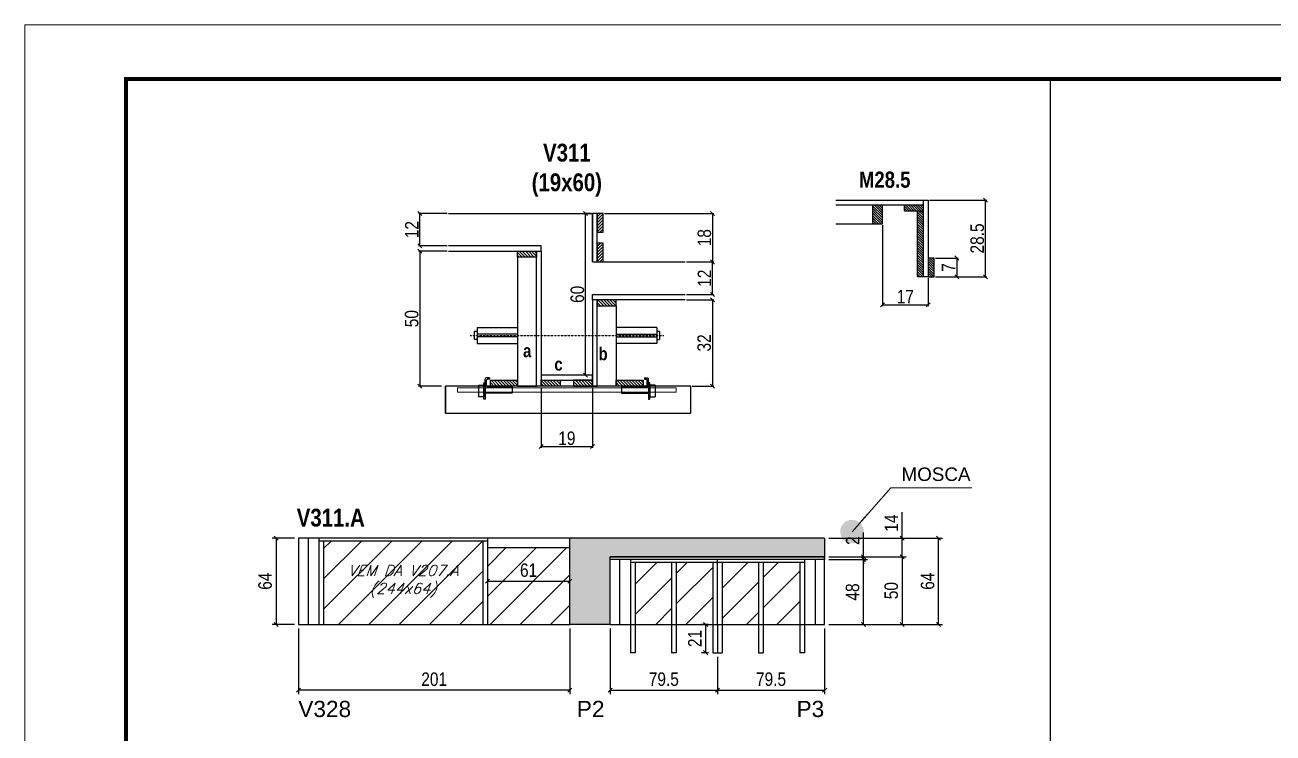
# Model space of a CAD drawing. Extents: x 13154 to 22413, y 1253 to 30260.
# Drawn here: x 14753 to 15678, y 28196 to 28721 of the extents above; entities that cross this region are included whole.
import ezdxf

# ---------------------------------------------------------------- set-up
doc = ezdxf.new("R2010")
doc.units = 0
doc.linetypes.add('DASHED', pattern=[0.75, 0.5, -0.25])
doc.linetypes.add('HIDDEN', pattern=[0.375, 0.25, -0.125])
for name, color, linetype in [('5', 5, 'Continuous'), ('barrote', 251, 'Continuous'), ('COTA', 241, 'Continuous'), ('detalhes', 4, 'Continuous'), ('NOMENCLATURA', 7, 'Continuous'), ('Painéis', 200, 'Continuous'), ('presilha', 1, 'Continuous'), ('SARR_2.2x10', 60, 'Continuous'), ('SARR_2.2x7', 40, 'Continuous'), ('SARR_3.5x7', 81, 'Continuous'), ('TENSOR', 3, 'Continuous'), ('texto', 7, 'Continuous')]:
    doc.layers.add(name, color=color, linetype=linetype)
for name, color, linetype, lineweight in [('CARIMBO', 255, 'Continuous', 9), ('CONCRETO', 251, 'Continuous', 25), ('Folhas', 255, 'Continuous', 9), ('Hachura', 251, 'Continuous', 9), ('SARRAFO DE PRESSAO', 251, 'DASHED', 9), ('SCO-___-LAJ', 2, 'Continuous', 0)]:
    doc.layers.add(name, color=color, linetype=linetype, lineweight=lineweight)
doc.styles.add('ARIAL', font='arial.ttf')
doc.styles.add('COTA TECNICA', font='techl___.ttf', dxfattribs={"height": 10})
doc.styles.add('COTA TECNICA 2X', font='techl___.ttf', dxfattribs={"height": 10})
doc.styles.add('Romans', font='romans.shx')
doc.styles.get("Standard").update_dxf_attribs({"font": 'arial.ttf'})
doc.styles.add('TECNICA', font='techb___.ttf', dxfattribs={"height": 10})
doc.dimstyles.new('3x', dxfattribs={"dimtxt": 10, "dimasz": 5, "dimexe": 7, "dimexo": 5, "dimgap": 4, "dimtad": 1, "dimdec": 4, "dimlfac": 0.333333, "dimdsep": 46, "dimtxsty": 'Standard', "dimblk": 'DOT', "dimcen": 0.09, "dimclrd": 1, "dimclre": 1, "dimclrt": 2, "dimadec": 0, "dimazin": 2, "dimtfac": 1, "dimtdec": 4, "dimtmove": 0, "dimatfit": 3, "dimldrblk": 'DOT', "dimfxl": 1, "dimtolj": 1, "dimtzin": 0, "dimlwd": 9, "dimlwe": 9, "dimarcsym": 0})
doc.dimstyles.new('PAINEL', dxfattribs={"dimtxt": 10, "dimasz": 3, "dimexe": 3, "dimexo": 3, "dimgap": 3, "dimtad": 1, "dimdec": 1, "dimzin": 12, "dimdsep": 46, "dimtxsty": 'COTA TECNICA', "dimblk1": 'OBLIQUE', "dimblk2": 'OBLIQUE', "dimsah": 1, "dimcen": 0.9, "dimclrd": 4, "dimclre": 4, "dimclrt": 240, "dimadec": 1, "dimazin": 3, "dimtfac": 1, "dimtdec": 1, "dimtmove": 0, "dimatfit": 3, "dimfxl": 1, "dimtolj": 1, "dimtzin": 12, "dimarcsym": 0})
doc.dimstyles.new('SECAO', dxfattribs={"dimscale": 0.333333, "dimtxt": 5, "dimasz": 9, "dimexe": 3, "dimexo": 3, "dimgap": 3, "dimtad": 1, "dimdec": 1, "dimlfac": 0.5, "dimzin": 12, "dimdsep": 46, "dimtxsty": 'COTA TECNICA 2X', "dimblk1": 'OBLIQUE', "dimblk2": 'OBLIQUE', "dimsah": 1, "dimcen": 0.9, "dimclrd": 4, "dimclre": 4, "dimclrt": 240, "dimadec": 1, "dimazin": 3, "dimtfac": 1, "dimtdec": 1, "dimtmove": 0, "dimatfit": 3, "dimfxl": 1, "dimtolj": 1, "dimtzin": 12, "dimarcsym": 0})

# ---------------------------------------------------------------- blocks, each defined once
blk = doc.blocks.new('9999999999')
at = {"layer": 'Folhas'}
blk.add_lwpolyline([(98138.98, 34190.21), (99623.98, 34190.21), (99623.98, 35240.21), (98138.98, 35240.21)], close=True, dxfattribs=at)
at = {"layer": 'Folhas', "color": 30, "const_width": 3}
blk.add_lwpolyline([(98213.98, 34230.21), (99583.98, 34230.21), (99583.98, 35200.21), (98213.98, 35200.21)], close=True, dxfattribs=at)
blk = doc.blocks.new('PRESILHA METÁLICA 1')
at = {"layer": 'presilha'}
for p, q in [((6, 15.5), (7.5, 15.5)), ((6, -2.5), (6, 15.5)), ((7.5, 10.6), (7.5, 19.9)), ((7.5, 15.5), (7.5, -2.5)), ((12, 21), (8.6, 21)), ((9, 11.6), (9, 18.9)), ((12, 19.5), (9.6, 19.5)), ((12, 21), (12, 19.5)), ((0, 13), (6, 13)), ((0, 13), (0, 0)), ((6, 0), (0, 0)), ((6, 13), (6, 0)), ((37.5, 4.1), (7.5, 4.1)), ((37.5, 11), (9.6, 11)), ((37.5, 11), (37.5, 4.1)), ((7.5, -2.5), (6, -2.5))]:
    blk.add_line(p, q, dxfattribs=at)
for centre, radius, start, end in [((8.6, 19.9), 1.14, 90, 180), ((9.6, 18.9), 0.57, 90, 180), ((9.6, 11.6), 0.57, 180, 270)]:
    blk.add_arc(centre, radius, start, end, dxfattribs=at)
blk = doc.blocks.new('_Oblique')
at = {"color": 0, "linetype": 'ByBlock', "lineweight": -2}
blk.add_line((-0.5, -0.5), (0.5, 0.5), dxfattribs=at)
blk = doc.blocks.new('*D276')
at = {"layer": 'COTA', "color": 4, "lineweight": -2, "transparency": 16777216}
for p, q in [((15243.32, 28516.85), (15263.67, 28516.85)), ((15262.67, 28516.85), (15262.67, 28452.85)), ((15247.44, 28452.85), (15263.67, 28452.85))]:
    blk.add_line(p, q, dxfattribs=at)
at = {"layer": 'Defpoints', "color": 0, "transparency": 16777216}
for p in [(15242.32, 28516.85), (15246.44, 28452.85), (15262.67, 28452.85)]:
    blk.add_point(p, dxfattribs=at)
at = {"layer": 'COTA', "color": 4, "lineweight": -2, "transparency": 16777216, "xscale": 3, "yscale": 3, "zscale": 3}
for p, rotation in [((15262.67, 28516.85), 90), ((15262.67, 28452.85), 270)]:
    blk.add_blockref('_Oblique', p, dxfattribs=dict(at, rotation=rotation))
at = {"layer": 'COTA', "color": 240, "transparency": 16777216, "insert": (15256.45, 28484.85), "char_height": 10, "attachment_point": 5, "rotation": 90, "style": 'COTA TECNICA 2X'}
blk.add_mtext('\\A1;32', dxfattribs=at)
blk = doc.blocks.new('*D277')
at = {"layer": 'COTA', "color": 4, "lineweight": -2, "transparency": 16777216}
for p, q in [((15243.32, 28544.85), (15263.67, 28544.85)), ((15262.67, 28520.85), (15262.67, 28544.85)), ((15243.32, 28520.85), (15263.67, 28520.85))]:
    blk.add_line(p, q, dxfattribs=at)
at = {"layer": 'Defpoints', "color": 0, "transparency": 16777216}
for p in [(15242.32, 28544.85), (15262.67, 28544.85), (15242.32, 28520.85)]:
    blk.add_point(p, dxfattribs=at)
at = {"layer": 'COTA', "color": 4, "lineweight": -2, "transparency": 16777216, "xscale": 3, "yscale": 3, "zscale": 3}
for p, rotation in [((15262.67, 28544.85), 90), ((15262.67, 28520.85), 270)]:
    blk.add_blockref('_Oblique', p, dxfattribs=dict(at, rotation=rotation))
at = {"layer": 'COTA', "color": 240, "transparency": 16777216, "insert": (15256.61, 28532.85), "char_height": 10, "attachment_point": 5, "rotation": 90, "style": 'COTA TECNICA 2X'}
blk.add_mtext('\\A1;12', dxfattribs=at)
blk = doc.blocks.new('*D278')
at = {"layer": 'COTA', "color": 4, "lineweight": -2, "transparency": 16777216}
for p, q in [((15065.92, 28552.85), (15044.7, 28552.85)), ((15045.7, 28552.85), (15045.7, 28452.85)), ((15061.81, 28452.85), (15044.7, 28452.85))]:
    blk.add_line(p, q, dxfattribs=at)
at = {"layer": 'Defpoints', "color": 0, "transparency": 16777216}
for p in [(15066.92, 28552.85), (15045.7, 28452.85), (15062.81, 28452.85)]:
    blk.add_point(p, dxfattribs=at)
at = {"layer": 'COTA', "color": 4, "lineweight": -2, "transparency": 16777216, "xscale": 3, "yscale": 3, "zscale": 3}
for p, rotation in [((15045.7, 28552.85), 90), ((15045.7, 28452.85), 270)]:
    blk.add_blockref('_Oblique', p, dxfattribs=dict(at, rotation=rotation))
at = {"layer": 'COTA', "color": 240, "transparency": 16777216, "insert": (15039.6, 28502.85), "char_height": 10, "attachment_point": 5, "rotation": 90, "style": 'COTA TECNICA 2X'}
blk.add_mtext('\\A1;50', dxfattribs=at)
blk = doc.blocks.new('*D1466')
at = {"layer": 'COTA', "color": 4, "lineweight": -2, "transparency": 16777216}
for p, q in [((15172.62, 28580.85), (15167.55, 28580.85)), ((15168.55, 28460.85), (15168.55, 28580.85)), ((15172.62, 28460.85), (15167.55, 28460.85))]:
    blk.add_line(p, q, dxfattribs=at)
at = {"layer": 'Defpoints', "color": 0, "transparency": 16777216}
for p in [(15168.55, 28580.85), (15173.62, 28580.85), (15173.62, 28460.85)]:
    blk.add_point(p, dxfattribs=at)
at = {"layer": 'COTA', "color": 4, "lineweight": -2, "transparency": 16777216, "xscale": 3, "yscale": 3, "zscale": 3}
for p, rotation in [((15168.55, 28580.85), 90), ((15168.55, 28460.85), 270)]:
    blk.add_blockref('_Oblique', p, dxfattribs=dict(at, rotation=rotation))
at = {"layer": 'COTA', "color": 240, "transparency": 16777216, "insert": (15162.45, 28520.85), "char_height": 10, "attachment_point": 5, "rotation": 90, "style": 'COTA TECNICA 2X'}
blk.add_mtext('\\A1;60', dxfattribs=at)
blk = doc.blocks.new('*D1467')
at = {"layer": 'COTA', "color": 4, "lineweight": -2, "transparency": 16777216}
for p, q in [((15065.92, 28580.85), (15044.7, 28580.85)), ((15045.7, 28556.85), (15045.7, 28580.85)), ((15065.92, 28556.85), (15044.7, 28556.85))]:
    blk.add_line(p, q, dxfattribs=at)
at = {"layer": 'Defpoints', "color": 0, "transparency": 16777216}
for p in [(15045.7, 28580.85), (15066.92, 28580.85), (15066.92, 28556.85)]:
    blk.add_point(p, dxfattribs=at)
at = {"layer": 'COTA', "color": 4, "lineweight": -2, "transparency": 16777216, "xscale": 3, "yscale": 3, "zscale": 3}
for p, rotation in [((15045.7, 28580.85), 90), ((15045.7, 28556.85), 270)]:
    blk.add_blockref('_Oblique', p, dxfattribs=dict(at, rotation=rotation))
at = {"layer": 'COTA', "color": 240, "transparency": 16777216, "insert": (15039.65, 28568.85), "char_height": 10, "attachment_point": 5, "rotation": 90, "style": 'COTA TECNICA 2X'}
blk.add_mtext('\\A1;12', dxfattribs=at)
blk = doc.blocks.new('*D1468')
at = {"layer": 'COTA', "color": 4, "lineweight": -2, "transparency": 16777216}
for p, q in [((15135.62, 28451.85), (15135.62, 28407.03)), ((15173.62, 28451.85), (15173.62, 28407.03)), ((15135.62, 28408.03), (15173.62, 28408.03))]:
    blk.add_line(p, q, dxfattribs=at)
at = {"layer": 'Defpoints', "color": 0, "transparency": 16777216}
for p in [(15135.62, 28452.85), (15173.62, 28452.85), (15173.62, 28408.03)]:
    blk.add_point(p, dxfattribs=at)
at = {"layer": 'COTA', "color": 4, "lineweight": -2, "transparency": 16777216, "xscale": 3, "yscale": 3, "zscale": 3, "rotation": 180}
blk.add_blockref('_Oblique', (15135.62, 28408.03), dxfattribs=at)
at = {"layer": 'COTA', "color": 4, "lineweight": -2, "transparency": 16777216, "xscale": 3, "yscale": 3, "zscale": 3}
blk.add_blockref('_Oblique', (15173.62, 28408.03), dxfattribs=at)
at = {"layer": 'COTA', "color": 240, "transparency": 16777216, "insert": (15154.62, 28414.11), "char_height": 10, "attachment_point": 5, "style": 'COTA TECNICA 2X'}
blk.add_mtext('\\A1;19', dxfattribs=at)
blk = doc.blocks.new('*D1469')
at = {"layer": 'COTA', "color": 4, "lineweight": -2, "transparency": 16777216}
for p, q in [((15182.62, 28580.85), (15263.67, 28580.85)), ((15262.67, 28580.85), (15262.67, 28544.85)), ((15243.32, 28544.85), (15263.67, 28544.85))]:
    blk.add_line(p, q, dxfattribs=at)
at = {"layer": 'Defpoints', "color": 0, "transparency": 16777216}
for p in [(15181.62, 28580.85), (15242.32, 28544.85), (15262.67, 28544.85)]:
    blk.add_point(p, dxfattribs=at)
at = {"layer": 'COTA', "color": 4, "lineweight": -2, "transparency": 16777216, "xscale": 3, "yscale": 3, "zscale": 3}
for p, rotation in [((15262.67, 28580.85), 90), ((15262.67, 28544.85), 270)]:
    blk.add_blockref('_Oblique', p, dxfattribs=dict(at, rotation=rotation))
at = {"layer": 'COTA', "color": 240, "transparency": 16777216, "insert": (15256.57, 28562.85), "char_height": 10, "attachment_point": 5, "rotation": 90, "style": 'COTA TECNICA 2X'}
blk.add_mtext('\\A1;18', dxfattribs=at)
blk = doc.blocks.new('*D1470')
at = {"layer": 'COTA', "color": 4, "linetype": 'ByBlock', "lineweight": -2, "transparency": 16777216}
for p, q in [((15348.76, 28326.18), (15406.26, 28326.18)), ((15403.26, 28326.18), (15403.26, 28276.18)), ((15348.76, 28276.18), (15406.26, 28276.18))]:
    blk.add_line(p, q, dxfattribs=at)
at = {"layer": 'Defpoints', "color": 0, "linetype": 'ByBlock', "transparency": 16777216}
for p in [(15345.76, 28326.18), (15345.76, 28276.18), (15403.26, 28276.18)]:
    blk.add_point(p, dxfattribs=at)
at = {"layer": 'COTA', "color": 4, "linetype": 'ByBlock', "lineweight": -2, "transparency": 16777216, "xscale": 3, "yscale": 3, "zscale": 3}
for p, rotation in [((15403.26, 28326.18), 90), ((15403.26, 28276.18), 270)]:
    blk.add_blockref('_Oblique', p, dxfattribs=dict(at, rotation=rotation))
at = {"layer": 'COTA', "color": 240, "linetype": 'ByBlock', "transparency": 16777216, "insert": (15395.15, 28301.18), "char_height": 10, "attachment_point": 5, "rotation": 90, "style": 'COTA TECNICA'}
blk.add_mtext('\\A1;50', dxfattribs=at)
blk = doc.blocks.new('*D1471')
at = {"layer": 'COTA', "color": 4, "linetype": 'ByBlock', "lineweight": -2, "transparency": 16777216}
for p, q in [((15259.76, 28276.18), (15254.55, 28276.18)), ((15257.55, 28255.18), (15257.55, 28276.18)), ((15259.76, 28255.18), (15254.55, 28255.18))]:
    blk.add_line(p, q, dxfattribs=at)
at = {"layer": 'Defpoints', "color": 0, "linetype": 'ByBlock', "transparency": 16777216}
for p in [(15257.55, 28276.18), (15262.76, 28276.18), (15262.76, 28255.18)]:
    blk.add_point(p, dxfattribs=at)
at = {"layer": 'COTA', "color": 4, "linetype": 'ByBlock', "lineweight": -2, "transparency": 16777216, "xscale": 3, "yscale": 3, "zscale": 3}
for p, rotation in [((15257.55, 28276.18), 90), ((15257.55, 28255.18), 270)]:
    blk.add_blockref('_Oblique', p, dxfattribs=dict(at, rotation=rotation))
at = {"layer": 'COTA', "color": 240, "linetype": 'ByBlock', "transparency": 16777216, "insert": (15249.49, 28265.68), "char_height": 10, "attachment_point": 5, "rotation": 90, "style": 'COTA TECNICA'}
blk.add_mtext('\\A1;21', dxfattribs=at)
blk = doc.blocks.new('*D1472')
at = {"layer": 'COTA', "color": 4, "linetype": 'ByBlock', "lineweight": -2, "transparency": 16777216}
for p, q in [((15348.76, 28340.18), (15433.17, 28340.18)), ((15430.17, 28276.18), (15430.17, 28340.18)), ((15348.76, 28276.18), (15433.17, 28276.18))]:
    blk.add_line(p, q, dxfattribs=at)
at = {"layer": 'Defpoints', "color": 0, "linetype": 'ByBlock', "transparency": 16777216}
for p in [(15345.76, 28340.18), (15430.17, 28340.18), (15345.76, 28276.18)]:
    blk.add_point(p, dxfattribs=at)
at = {"layer": 'COTA', "color": 4, "linetype": 'ByBlock', "lineweight": -2, "transparency": 16777216, "xscale": 3, "yscale": 3, "zscale": 3}
for p, rotation in [((15430.17, 28340.18), 90), ((15430.17, 28276.18), 270)]:
    blk.add_blockref('_Oblique', p, dxfattribs=dict(at, rotation=rotation))
at = {"layer": 'COTA', "color": 240, "linetype": 'ByBlock', "transparency": 16777216, "insert": (15422.07, 28308.18), "char_height": 10, "attachment_point": 5, "rotation": 90, "style": 'COTA TECNICA'}
blk.add_mtext('\\A1;64', dxfattribs=at)
blk = doc.blocks.new('*D1473')
at = {"layer": 'COTA', "color": 4, "linetype": 'ByBlock', "lineweight": -2, "transparency": 16777216}
for p, q in [((15186.76, 28273.18), (15186.76, 28224.36)), ((15266.26, 28252.18), (15266.26, 28224.36)), ((15186.76, 28227.36), (15266.26, 28227.36))]:
    blk.add_line(p, q, dxfattribs=at)
at = {"layer": 'Defpoints', "color": 0, "linetype": 'ByBlock', "transparency": 16777216}
for p in [(15186.76, 28276.18), (15266.26, 28255.18), (15266.26, 28227.36)]:
    blk.add_point(p, dxfattribs=at)
at = {"layer": 'COTA', "color": 4, "linetype": 'ByBlock', "lineweight": -2, "transparency": 16777216, "xscale": 3, "yscale": 3, "zscale": 3, "rotation": 180}
blk.add_blockref('_Oblique', (15186.76, 28227.36), dxfattribs=at)
at = {"layer": 'COTA', "color": 4, "linetype": 'ByBlock', "lineweight": -2, "transparency": 16777216, "xscale": 3, "yscale": 3, "zscale": 3}
blk.add_blockref('_Oblique', (15266.26, 28227.36), dxfattribs=at)
at = {"layer": 'COTA', "color": 240, "linetype": 'ByBlock', "transparency": 16777216, "insert": (15226.51, 28235.5), "char_height": 10, "attachment_point": 5, "style": 'COTA TECNICA'}
blk.add_mtext('\\A1;79.5', dxfattribs=at)
blk = doc.blocks.new('*D1474')
at = {"layer": 'COTA', "color": 4, "linetype": 'ByBlock', "lineweight": -2, "transparency": 16777216}
for p, q in [((15345.76, 28273.18), (15345.76, 28224.36)), ((15266.26, 28252.18), (15266.26, 28224.36)), ((15266.26, 28227.36), (15345.76, 28227.36))]:
    blk.add_line(p, q, dxfattribs=at)
at = {"layer": 'Defpoints', "color": 0, "linetype": 'ByBlock', "transparency": 16777216}
for p in [(15345.76, 28276.18), (15266.26, 28255.18), (15345.76, 28227.36)]:
    blk.add_point(p, dxfattribs=at)
at = {"layer": 'COTA', "color": 4, "linetype": 'ByBlock', "lineweight": -2, "transparency": 16777216, "xscale": 3, "yscale": 3, "zscale": 3, "rotation": 180}
blk.add_blockref('_Oblique', (15266.26, 28227.36), dxfattribs=at)
at = {"layer": 'COTA', "color": 4, "linetype": 'ByBlock', "lineweight": -2, "transparency": 16777216, "xscale": 3, "yscale": 3, "zscale": 3}
blk.add_blockref('_Oblique', (15345.76, 28227.36), dxfattribs=at)
at = {"layer": 'COTA', "color": 240, "linetype": 'ByBlock', "transparency": 16777216, "insert": (15306.01, 28235.5), "char_height": 10, "attachment_point": 5, "style": 'COTA TECNICA'}
blk.add_mtext('\\A1;79.5', dxfattribs=at)
blk = doc.blocks.new('*D1475')
at = {"layer": 'COTA', "color": 4, "linetype": 'ByBlock', "lineweight": -2, "transparency": 16777216}
for p, q in [((15403.26, 28340.18), (15403.26, 28359.3)), ((15348.76, 28340.18), (15406.26, 28340.18)), ((15403.26, 28326.18), (15403.26, 28340.18)), ((15348.76, 28326.18), (15406.26, 28326.18))]:
    blk.add_line(p, q, dxfattribs=at)
at = {"layer": 'Defpoints', "color": 0, "linetype": 'ByBlock', "transparency": 16777216}
for p in [(15345.76, 28340.18), (15403.26, 28340.18), (15345.76, 28326.18)]:
    blk.add_point(p, dxfattribs=at)
at = {"layer": 'COTA', "color": 4, "linetype": 'ByBlock', "lineweight": -2, "transparency": 16777216, "xscale": 3, "yscale": 3, "zscale": 3}
for p, rotation in [((15403.26, 28340.18), 90), ((15403.26, 28326.18), 270)]:
    blk.add_blockref('_Oblique', p, dxfattribs=dict(at, rotation=rotation))
at = {"layer": 'COTA', "color": 240, "linetype": 'ByBlock', "transparency": 16777216, "insert": (15395.18, 28351.24), "char_height": 10, "attachment_point": 5, "rotation": 90, "style": 'COTA TECNICA'}
blk.add_mtext('\\A1;14', dxfattribs=at)
blk = doc.blocks.new('*D1365')
at = {"layer": 'COTA', "color": 4, "linetype": 'ByBlock', "lineweight": -2, "transparency": 16777216}
for p, q in [((15348.76, 28324.18), (15377.55, 28324.18)), ((15374.55, 28276.18), (15374.55, 28324.18)), ((15348.76, 28276.18), (15377.55, 28276.18))]:
    blk.add_line(p, q, dxfattribs=at)
at = {"layer": 'Defpoints', "color": 0, "linetype": 'ByBlock', "transparency": 16777216}
for p in [(15345.76, 28324.18), (15374.55, 28324.18), (15345.76, 28276.18)]:
    blk.add_point(p, dxfattribs=at)
at = {"layer": 'COTA', "color": 4, "linetype": 'ByBlock', "lineweight": -2, "transparency": 16777216, "xscale": 3, "yscale": 3, "zscale": 3}
for p, rotation in [((15374.55, 28324.18), 90), ((15374.55, 28276.18), 270)]:
    blk.add_blockref('_Oblique', p, dxfattribs=dict(at, rotation=rotation))
at = {"layer": 'COTA', "color": 240, "linetype": 'ByBlock', "transparency": 16777216, "insert": (15366.45, 28300.18), "char_height": 10, "attachment_point": 5, "rotation": 90, "style": 'COTA TECNICA'}
blk.add_mtext('\\A1;48', dxfattribs=at)
blk = doc.blocks.new('*D1366')
at = {"layer": 'COTA', "color": 4, "linetype": 'ByBlock', "lineweight": -2, "transparency": 16777216}
for p, q in [((15374.55, 28326.18), (15374.55, 28344.29)), ((15348.76, 28326.18), (15377.55, 28326.18)), ((15348.76, 28324.18), (15377.55, 28324.18)), ((15374.55, 28324.18), (15374.55, 28326.18)), ((15374.55, 28324.18), (15374.55, 28321.18))]:
    blk.add_line(p, q, dxfattribs=at)
at = {"layer": 'Defpoints', "color": 0, "linetype": 'ByBlock', "transparency": 16777216}
for p in [(15345.76, 28326.18), (15345.76, 28324.18), (15374.55, 28326.18)]:
    blk.add_point(p, dxfattribs=at)
at = {"layer": 'COTA', "color": 4, "linetype": 'ByBlock', "lineweight": -2, "transparency": 16777216, "xscale": 3, "yscale": 3, "zscale": 3}
for p, rotation in [((15374.55, 28326.18), 270), ((15374.55, 28324.18), 90)]:
    blk.add_blockref('_Oblique', p, dxfattribs=dict(at, rotation=rotation))
at = {"layer": 'COTA', "color": 240, "linetype": 'ByBlock', "transparency": 16777216, "insert": (15366.55, 28338.24), "char_height": 10, "attachment_point": 5, "rotation": 90, "style": 'COTA TECNICA'}
blk.add_mtext('\\A1;2', dxfattribs=at)
blk = doc.blocks.new('*D1367')
at = {"layer": 'COTA', "color": 4, "linetype": 'ByBlock', "lineweight": -2, "transparency": 16777216}
for p, q in [((14955.76, 28273.18), (14955.76, 28224.36)), ((15156.76, 28273.18), (15156.76, 28224.36)), ((15156.76, 28227.36), (14955.76, 28227.36))]:
    blk.add_line(p, q, dxfattribs=at)
at = {"layer": 'Defpoints', "color": 0, "linetype": 'ByBlock', "transparency": 16777216}
for p in [(14955.76, 28276.18), (15156.76, 28276.18), (14955.76, 28227.36)]:
    blk.add_point(p, dxfattribs=at)
at = {"layer": 'COTA', "color": 4, "linetype": 'ByBlock', "lineweight": -2, "transparency": 16777216, "xscale": 3, "yscale": 3, "zscale": 3, "rotation": 180}
blk.add_blockref('_Oblique', (14955.76, 28227.36), dxfattribs=at)
at = {"layer": 'COTA', "color": 4, "linetype": 'ByBlock', "lineweight": -2, "transparency": 16777216, "xscale": 3, "yscale": 3, "zscale": 3}
blk.add_blockref('_Oblique', (15156.76, 28227.36), dxfattribs=at)
at = {"layer": 'COTA', "color": 240, "linetype": 'ByBlock', "transparency": 16777216, "insert": (15056.26, 28235.46), "char_height": 10, "attachment_point": 5, "style": 'COTA TECNICA'}
blk.add_mtext('\\A1;201', dxfattribs=at)
blk = doc.blocks.new('*D1368')
at = {"layer": 'COTA', "color": 4, "linetype": 'ByBlock', "lineweight": -2, "transparency": 16777216}
for p, q in [((15095.76, 28308.18), (15156.76, 28308.18)), ((15095.76, 28305.18), (15095.76, 28305.18))]:
    blk.add_line(p, q, dxfattribs=at)
at = {"layer": 'Defpoints', "color": 0, "linetype": 'ByBlock', "transparency": 16777216}
for p in [(15095.76, 28308.18), (15156.76, 28308.18), (15156.76, 28308.18)]:
    blk.add_point(p, dxfattribs=at)
at = {"layer": 'COTA', "color": 4, "linetype": 'ByBlock', "lineweight": -2, "transparency": 16777216, "xscale": 3, "yscale": 3, "zscale": 3, "rotation": 180}
blk.add_blockref('_Oblique', (15095.76, 28308.18), dxfattribs=at)
at = {"layer": 'COTA', "color": 4, "linetype": 'ByBlock', "lineweight": -2, "transparency": 16777216, "xscale": 3, "yscale": 3, "zscale": 3}
blk.add_blockref('_Oblique', (15156.76, 28308.18), dxfattribs=at)
at = {"layer": 'COTA', "color": 240, "linetype": 'ByBlock', "transparency": 16777216, "insert": (15126.26, 28316.29), "char_height": 10, "attachment_point": 5, "style": 'COTA TECNICA'}
blk.add_mtext('\\A1;61', dxfattribs=at)
blk = doc.blocks.new('_Dot')
at = {"color": 0, "linetype": 'ByBlock', "lineweight": -2}
blk.add_line((-0.5, 0), (-1, 0), dxfattribs=at)
at = {"color": 0, "linetype": 'ByBlock', "const_width": 0.5}
blk.add_lwpolyline([(-0.25, 0, 1), (0.25, 0, 1)], format="xyb", close=True, dxfattribs=at)
blk = doc.blocks.new('*D3188')
at = {"layer": 'COTA', "color": 4, "lineweight": -2, "transparency": 16777216}
for p, q in [((14952.76, 28340.18), (14936.03, 28340.18)), ((14939.03, 28340.18), (14939.03, 28276.18)), ((14952.76, 28276.18), (14936.03, 28276.18))]:
    blk.add_line(p, q, dxfattribs=at)
at = {"layer": 'Defpoints', "color": 0, "transparency": 16777216}
for p in [(14955.76, 28340.18), (14939.03, 28276.18), (14955.76, 28276.18)]:
    blk.add_point(p, dxfattribs=at)
at = {"layer": 'COTA', "color": 4, "lineweight": -2, "transparency": 16777216, "xscale": 3, "yscale": 3, "zscale": 3}
for p, rotation in [((14939.03, 28340.18), 90), ((14939.03, 28276.18), 270)]:
    blk.add_blockref('_Oblique', p, dxfattribs=dict(at, rotation=rotation))
at = {"layer": 'COTA', "color": 240, "transparency": 16777216, "insert": (14930.93, 28308.18), "char_height": 10, "attachment_point": 5, "rotation": 90, "style": 'COTA TECNICA'}
blk.add_mtext('\\A1;64', dxfattribs=at)
blk = doc.blocks.new('*D3190')
at = {"layer": 'COTA', "color": 4, "lineweight": -2, "transparency": 16777216}
for p, q in [((15423.57, 28590.8), (15466.01, 28590.8)), ((15465.01, 28533.8), (15465.01, 28590.8)), ((15427.97, 28533.8), (15466.01, 28533.8))]:
    blk.add_line(p, q, dxfattribs=at)
at = {"layer": 'Defpoints', "color": 0, "transparency": 16777216}
for p in [(15422.57, 28590.8), (15465.01, 28590.8), (15426.97, 28533.8)]:
    blk.add_point(p, dxfattribs=at)
at = {"layer": 'COTA', "color": 4, "lineweight": -2, "transparency": 16777216, "xscale": 3, "yscale": 3, "zscale": 3}
for p, rotation in [((15465.01, 28590.8), 90), ((15465.01, 28533.8), 270)]:
    blk.add_blockref('_Oblique', p, dxfattribs=dict(at, rotation=rotation))
at = {"layer": 'COTA', "color": 240, "transparency": 16777216, "insert": (15458.88, 28562.3), "char_height": 10, "attachment_point": 5, "rotation": 90, "style": 'COTA TECNICA 2X'}
blk.add_mtext('\\A1;28.5', dxfattribs=at)
blk = doc.blocks.new('*D3191')
at = {"layer": 'COTA', "color": 4, "lineweight": -2, "transparency": 16777216}
for p, q in [((15427.97, 28547.8), (15444.66, 28547.8)), ((15443.66, 28547.8), (15443.66, 28533.8)), ((15427.97, 28533.8), (15444.66, 28533.8))]:
    blk.add_line(p, q, dxfattribs=at)
at = {"layer": 'Defpoints', "color": 0, "transparency": 16777216}
for p in [(15426.97, 28547.8), (15426.97, 28533.8), (15443.66, 28533.8)]:
    blk.add_point(p, dxfattribs=at)
at = {"layer": 'COTA', "color": 4, "lineweight": -2, "transparency": 16777216, "xscale": 3, "yscale": 3, "zscale": 3}
for p, rotation in [((15443.66, 28547.8), 90), ((15443.66, 28533.8), 270)]:
    blk.add_blockref('_Oblique', p, dxfattribs=dict(at, rotation=rotation))
at = {"layer": 'COTA', "color": 240, "transparency": 16777216, "insert": (15437.59, 28540.8), "char_height": 10, "attachment_point": 5, "rotation": 90, "style": 'COTA TECNICA 2X'}
blk.add_mtext('\\A1;7', dxfattribs=at)
blk = doc.blocks.new('*D3192')
at = {"layer": 'COTA', "color": 4, "lineweight": -2, "transparency": 16777216}
for p, q in [((15388.57, 28572.2), (15388.57, 28512.11)), ((15422.57, 28532.8), (15422.57, 28512.11)), ((15388.57, 28513.11), (15422.57, 28513.11))]:
    blk.add_line(p, q, dxfattribs=at)
at = {"layer": 'Defpoints', "color": 0, "transparency": 16777216}
for p in [(15388.57, 28573.2), (15422.57, 28533.8), (15422.57, 28513.11)]:
    blk.add_point(p, dxfattribs=at)
at = {"layer": 'COTA', "color": 4, "lineweight": -2, "transparency": 16777216, "xscale": 3, "yscale": 3, "zscale": 3, "rotation": 180}
blk.add_blockref('_Oblique', (15388.57, 28513.11), dxfattribs=at)
at = {"layer": 'COTA', "color": 4, "lineweight": -2, "transparency": 16777216, "xscale": 3, "yscale": 3, "zscale": 3}
blk.add_blockref('_Oblique', (15422.57, 28513.11), dxfattribs=at)
at = {"layer": 'COTA', "color": 240, "transparency": 16777216, "insert": (15405.57, 28519.18), "char_height": 10, "attachment_point": 5, "style": 'COTA TECNICA 2X'}
blk.add_mtext('\\A1;17', dxfattribs=at)

msp = doc.modelspace()

# ---------------------------------------------------------------- hatches: boundary and pattern name
at = {"layer": 'COTA', "linetype": 'ByBlock'}
h = msp.add_hatch(dxfattribs=at)
h.set_pattern_fill('AR-CONC', color=256, scale=0.03)
h.set_pattern_definition([(50, (-115849.071, -5315.3823), (5.46554007, -0.47817257), [0.5715, -6.2865]), (355, (-115849.071, -5315.3823), (-1.05730264, 5.73170536), [0.4572, -5.02921753]), (100.4514447, (-115848.6154, -5315.422), (4.40823741, 5.25353256), [0.48570026, -5.34270734]), (46.1842, (-115849.071, -5313.858), (8.13237123, -1.26126984), [0.85725, -9.42975]), (96.6355576, (-115848.393, -5313.9634), (7.122124, 7.42278374), [0.7285507, -8.01406824]), (351.184151, (-115849.071, -5313.858), (7.122124, 7.42278374), [0.685799, -7.54379196]), (21, (-115848.309, -5314.2393), (4.54843174, -3.06795595), [0.5715, -6.2865]), (326, (-115848.309, -5314.2393), (1.85406085, 5.52563898), [0.4572, -5.0292]), (71.451445, (-115847.93, -5314.495), (6.40249258, 2.45768307), [0.48570026, -5.34269813]), (37.5, (-115849.0709, -5315.3823), (0.092658098, 2.536651166), [0, -4.96824, 0, -5.1054, 0, -5.04825]), (7.5, (-115849.071, -5315.3823), (2.004589875, 3.005417245), [0, -2.91084, 0, -4.85394, 0, -1.92405]), (327.5, (-115850.7702, -5315.3823), (4.067717855, -0.17186232), [0, -1.905, 0, -5.9436, 0, -7.8867]), (317.5, (-115851.532, -5315.3823), (4.44387544, 0.76279473), [0, -2.4765, 0, -3.94716, 0, -5.6007])])
h.paths.add_polyline_path([(15186.76, 28326.18), (15345.76, 28326.18), (15345.76, 28340.18), (15156.76, 28340.18), (15156.76, 28276.18), (15186.76, 28276.18)])
at = {"layer": 'Hachura', "linetype": 'ByBlock'}
h = msp.add_hatch(dxfattribs=at)
h.set_pattern_fill('ANSI31', color=256, scale=5)
h.paths.add_polyline_path([(15092.26, 28337.98), (14974.26, 28337.98), (14974.26, 28276.18), (15092.26, 28276.18)])
h.paths.add_polyline_path([(15156.76, 28276.18), (15156.76, 28333.18), (15095.76, 28333.18), (15095.76, 28276.18)])
h = msp.add_hatch(dxfattribs=at)
h.set_pattern_fill('ANSI31', color=256, scale=5)
h.set_pattern_definition([(45, (-119485.12, -4503.514), (-11.2253202, 11.2253202), [])])
h.paths.add_polyline_path([(15205.26, 28276.18), (15232.25, 28276.18), (15232.25, 28321.98), (15205.26, 28321.98)])
h.paths.add_polyline_path([(15262.76, 28321.98), (15235.75, 28321.98), (15235.75, 28276.18), (15262.76, 28276.18)])
h.paths.add_polyline_path([(15296.64, 28321.98), (15269.76, 28321.98), (15269.76, 28276.18), (15296.64, 28276.18)])
h.paths.add_polyline_path([(15300.14, 28276.18), (15327.26, 28276.18), (15327.26, 28321.98), (15300.14, 28321.98)])
at = {"layer": 'SARR_2.2x10'}
h = msp.add_hatch(dxfattribs=at)
h.set_pattern_fill('ANSI31', color=256, scale=10, angle=90)
h.set_pattern_definition([(135, (-117132.164, -1509.822), (-0.883883476, -0.883883476), [])])
h.paths.add_polyline_path([(15388.57, 28587.2), (15381.57, 28587.2), (15381.57, 28573.2), (15388.57, 28573.2)])
h = msp.add_hatch(dxfattribs=at)
h.set_pattern_fill('ANSI31', color=256, scale=10, angle=90)
h.set_pattern_definition([(135, (-117131.764, -1509.822), (-0.883883476, -0.883883476), [])])
h.paths.add_polyline_path([(15404.97, 28587.2), (15404.97, 28582.8), (15418.97, 28582.8), (15418.97, 28587.2)])
h = msp.add_hatch(dxfattribs=at)
h.set_pattern_fill('ANSI31', color=256, scale=10, angle=90)
h.set_pattern_definition([(135, (-117131.764, -1525.822), (-0.883883476, -0.883883476), [])])
h.paths.add_polyline_path([(15414.57, 28533.8), (15418.97, 28533.8), (15418.97, 28582.8), (15414.57, 28582.8)])
h = msp.add_hatch(dxfattribs=at)
h.set_pattern_fill('ANSI31', color=256, scale=10, angle=90)
h.set_pattern_definition([(135, (-117131.764, -1534.822), (-0.883883476, -0.883883476), [])])
h.paths.add_polyline_path([(15426.97, 28547.8), (15422.57, 28547.8), (15422.57, 28533.8), (15426.97, 28533.8)])
h = msp.add_hatch(dxfattribs=at)
h.set_pattern_fill('ANSI31', color=256, scale=0.5, angle=90)
h.set_pattern_definition([(135, (48291.5615, -95059.3182), (-1.122532015, -1.122532015), [])])
h.paths.add_polyline_path([(15098.02, 28457.25), (15098.02, 28452.85), (15118.02, 28452.85), (15118.02, 28457.25)])
h = msp.add_hatch(dxfattribs=at)
h.set_pattern_fill('ANSI31', color=256, scale=0.5, angle=90)
h.set_pattern_definition([(135, (48384.7615, -95059.3182), (-1.122532015, -1.122532015), [])])
h.paths.add_polyline_path([(15191.22, 28457.25), (15191.22, 28452.85), (15211.22, 28452.85), (15211.22, 28457.25)])
at = {"layer": 'SARR_2.2x7'}
h = msp.add_hatch(dxfattribs=at)
h.set_pattern_fill('ANSI31', color=256, scale=0.5)
h.set_pattern_definition([(45, (-108334.9469, -4547.4871), (-1.122532015, 1.122532015), [])])
h.paths.add_polyline_path([(15181.62, 28580.85), (15177.22, 28580.85), (15177.22, 28566.85), (15181.62, 28566.85)])
h = msp.add_hatch(dxfattribs=at)
h.set_pattern_fill('ANSI31', color=256, scale=0.5)
h.set_pattern_definition([(45, (-108334.9469, -4569.4871), (-1.122532015, 1.122532015), [])])
h.paths.add_polyline_path([(15181.62, 28558.85), (15177.22, 28558.85), (15177.22, 28544.85), (15181.62, 28544.85)])
h = msp.add_hatch(dxfattribs=at)
h.set_pattern_fill('ANSI31', color=256, scale=0.5, angle=90)
h.set_pattern_definition([(135, (48285.5615, -94963.7182), (-1.122532015, -1.122532015), [])])
h.paths.add_polyline_path([(15132.02, 28552.85), (15132.02, 28548.45), (15118.02, 28548.45), (15118.02, 28552.85)])
h = msp.add_hatch(dxfattribs=at)
h.set_pattern_fill('ANSI31', color=256, scale=0.5, angle=90)
h.set_pattern_definition([(135, (48305.5615, -94999.7182), (-1.122532015, -1.122532015), [])])
h.paths.add_polyline_path([(15177.22, 28516.85), (15177.22, 28512.45), (15191.22, 28512.45), (15191.22, 28516.85)])
h = msp.add_hatch(dxfattribs=at)
h.set_pattern_fill('ANSI31', color=256, scale=0.5, angle=90)
h.set_pattern_definition([(135, (48371.1615, -95059.3182), (-1.122532015, -1.122532015), [])])
h.paths.add_polyline_path([(15149.62, 28452.85), (15149.62, 28457.25), (15135.62, 28457.25), (15135.62, 28452.85)])
h = msp.add_hatch(dxfattribs=at)
h.set_pattern_fill('ANSI31', color=256, scale=0.5, angle=90)
h.set_pattern_definition([(135, (48309.1615, -95059.3182), (-1.122532015, -1.122532015), [])])
h.paths.add_polyline_path([(15159.62, 28452.85), (15159.62, 28457.25), (15173.62, 28457.25), (15173.62, 28452.85)])

# ---------------------------------------------------------------- linework, layer by layer
at = {"ltscale": 3}
for p, q in [((15086.02, 28493.3), (15086.02, 28487.3)), ((15088.02, 28493.3), (15086.02, 28493.3)), ((15088.02, 28496.3), (15088.02, 28484.3)), ((15088.02, 28496.3), (15118.02, 28496.3)), ((15118.02, 28491.3), (15088.02, 28491.3)), ((15221.22, 28496.3), (15191.22, 28496.3)), ((15191.22, 28491.3), (15221.22, 28491.3)), ((15221.22, 28496.3), (15221.22, 28484.3)), ((15223.22, 28493.3), (15221.22, 28493.3)), ((15223.22, 28493.3), (15223.22, 28487.3)), ((15088.02, 28487.3), (15086.02, 28487.3)), ((15118.02, 28489.3), (15088.02, 28489.3)), ((15088.02, 28484.3), (15118.02, 28484.3)), ((15191.22, 28489.3), (15221.22, 28489.3)), ((15221.22, 28484.3), (15191.22, 28484.3)), ((15221.22, 28487.3), (15223.22, 28487.3))]:
    msp.add_line(p, q, dxfattribs=at)
at = {"layer": 'barrote'}
msp.add_lwpolyline([(15064.57, 28432.85), (15246.48, 28432.85), (15246.48, 28452.85), (15064.57, 28452.85)], close=True, dxfattribs=at)
at = {"layer": 'CONCRETO', "linetype": 'Continuous'}
for p, q in [((15066.92, 28580.85), (15173.62, 28580.85)), ((15173.62, 28544.85), (15173.62, 28580.85)), ((15173.62, 28544.85), (15242.32, 28544.85))]:
    msp.add_line(p, q, dxfattribs=at)
at = {"layer": 'COTA', "linetype": 'ByBlock'}
for p, q in [((15512.88, 28680.6), (15512.88, 27909.84)), ((15095.76, 28340.18), (15095.76, 28276.18)), ((15345.76, 28340.18), (15156.76, 28340.18)), ((15345.76, 28340.18), (15345.76, 28326.18)), ((15186.76, 28276.18), (15156.76, 28276.18)), ((15266.26, 28276.18), (15266.26, 28255.18)), ((15205.26, 28255.18), (15201.76, 28255.18)), ((15235.75, 28255.18), (15232.25, 28255.18)), ((15262.76, 28255.18), (15269.76, 28255.18)), ((15296.64, 28255.18), (15300.14, 28255.18)), ((15330.76, 28255.18), (15327.26, 28255.18))]:
    msp.add_line(p, q, dxfattribs=at)
at = {"layer": 'detalhes', "color": 250}
msp.add_line((15064.57, 28432.85), (15064.57, 28452.85), dxfattribs=at)
at = {"layer": 'Painéis', "linetype": 'Continuous'}
for p, q in [((15354.01, 28590.8), (15422.57, 28590.8)), ((15354.01, 28587.2), (15418.97, 28587.2)), ((15418.97, 28533.8), (15418.97, 28590.8)), ((15422.57, 28590.8), (15422.57, 28533.8)), ((15422.57, 28533.8), (15418.97, 28533.8)), ((15156.76, 28340.18), (14955.76, 28340.18)), ((14955.76, 28340.18), (14955.76, 28276.18)), ((15156.76, 28276.18), (15156.76, 28340.18)), ((15345.76, 28326.18), (15186.76, 28326.18)), ((15186.76, 28276.18), (15186.76, 28326.18)), ((15266.26, 28276.18), (15266.26, 28324.18)), ((15345.76, 28276.18), (15345.76, 28326.18)), ((14955.76, 28276.18), (15156.76, 28276.18)), ((15186.76, 28276.18), (15345.76, 28276.18))]:
    msp.add_line(p, q, dxfattribs=at)
for points in [[(15177.22, 28544.85), (15177.22, 28580.85), (15173.62, 28580.85), (15173.62, 28544.85)], [(15132.02, 28452.85), (15132.02, 28552.85), (15135.62, 28552.85), (15135.62, 28452.85)], [(15177.22, 28452.85), (15177.22, 28516.85), (15173.62, 28516.85), (15173.62, 28452.85)], [(15173.62, 28460.85), (15135.62, 28460.85), (15135.62, 28457.25), (15173.62, 28457.25)], [(15186.76, 28326.18), (15345.76, 28326.18), (15345.76, 28324.18), (15186.76, 28324.18)]]:
    msp.add_lwpolyline(points, close=True, dxfattribs=at)
at = {"layer": 'Painéis', "linetype": 'Continuous', "elevation": 0}
for points in [[(15066.92, 28552.85), (15135.62, 28552.85), (15135.62, 28556.85), (15066.92, 28556.85)], [(15242.32, 28516.85), (15173.62, 28516.85), (15173.62, 28520.85), (15242.32, 28520.85)]]:
    msp.add_lwpolyline(points, dxfattribs=at)
at = {"layer": 'SARR_2.2x10'}
for p, q in [((15381.57, 28573.2), (15381.57, 28587.2)), ((15388.57, 28573.2), (15388.57, 28587.2)), ((15404.97, 28582.8), (15404.97, 28587.2)), ((15404.97, 28582.8), (15418.97, 28582.8)), ((15414.57, 28533.8), (15414.57, 28582.8)), ((15354.01, 28573.2), (15388.57, 28573.2)), ((15426.97, 28547.8), (15422.57, 28547.8)), ((15426.97, 28533.8), (15426.97, 28547.8)), ((15418.97, 28533.8), (15414.57, 28533.8)), ((15422.57, 28533.8), (15426.97, 28533.8))]:
    msp.add_line(p, q, dxfattribs=at)
for points in [[(15098.02, 28457.25), (15118.02, 28457.25), (15118.02, 28452.85), (15098.02, 28452.85)], [(15191.22, 28457.25), (15211.22, 28457.25), (15211.22, 28452.85), (15191.22, 28452.85)]]:
    msp.add_lwpolyline(points, close=True, dxfattribs=at)
at = {"layer": 'SARR_2.2x7', "linetype": 'Continuous'}
for p, q in [((14962.76, 28340.18), (14962.76, 28276.18)), ((15095.76, 28337.98), (14970.76, 28337.98)), ((15095.76, 28333.18), (15156.76, 28333.18)), ((15193.76, 28324.18), (15193.76, 28276.18)), ((15338.76, 28324.18), (15338.76, 28276.18)), ((15266.26, 28321.98), (15201.76, 28321.98)), ((15330.76, 28321.98), (15266.26, 28321.98))]:
    msp.add_line(p, q, dxfattribs=at)
at = {"layer": 'SARR_2.2x7'}
for points in [[(15181.62, 28566.85), (15181.62, 28580.85), (15177.22, 28580.85), (15177.22, 28566.85)], [(15181.62, 28544.85), (15181.62, 28558.85), (15177.22, 28558.85), (15177.22, 28544.85)], [(15191.22, 28516.85), (15177.22, 28516.85), (15177.22, 28512.45), (15191.22, 28512.45)], [(15135.62, 28457.25), (15149.62, 28457.25), (15149.62, 28452.85), (15135.62, 28452.85)], [(15173.62, 28457.25), (15159.62, 28457.25), (15159.62, 28452.85), (15173.62, 28452.85)]]:
    msp.add_lwpolyline(points, close=True, dxfattribs=at)
at = {"layer": 'SARR_2.2x7', "elevation": 0}
msp.add_lwpolyline([(15118.02, 28552.85), (15132.02, 28552.85), (15132.02, 28548.45), (15118.02, 28548.45)], close=True, dxfattribs=at)
at = {"layer": 'SARR_3.5x7'}
for p, q in [((14970.76, 28340.18), (14970.76, 28276.18)), ((14974.26, 28337.98), (14974.26, 28276.18)), ((15092.26, 28337.98), (15092.26, 28276.18)), ((15201.76, 28324.18), (15201.76, 28255.18)), ((15330.76, 28324.18), (15330.76, 28255.18)), ((15205.26, 28321.98), (15205.26, 28255.18)), ((15232.25, 28321.98), (15232.25, 28255.18)), ((15235.75, 28321.98), (15235.75, 28255.18)), ((15262.76, 28321.98), (15262.76, 28255.18)), ((15269.76, 28321.98), (15269.76, 28255.18)), ((15296.64, 28321.98), (15296.64, 28255.18)), ((15300.14, 28321.98), (15300.14, 28255.18)), ((15327.26, 28321.98), (15327.26, 28255.18))]:
    msp.add_line(p, q, dxfattribs=at)
msp.add_lwpolyline([(15132.02, 28548.45), (15118.02, 28548.45), (15118.02, 28452.85), (15132.02, 28452.85)], close=True, dxfattribs=at)
at = {"layer": 'SARR_3.5x7', "elevation": 0}
msp.add_lwpolyline([(15177.22, 28512.45), (15191.22, 28512.45), (15191.22, 28452.85), (15177.22, 28452.85)], close=True, dxfattribs=at)
at = {"layer": 'SCO-___-LAJ', "color": 1}
msp.add_lwpolyline([(15073.57, 28451.52), (15235.68, 28451.52), (15235.68, 28448.32), (15073.57, 28448.32)], close=True, dxfattribs=at)
at = {"layer": 'TENSOR', "linetype": 'HIDDEN', "ltscale": 0.5}
msp.add_line((15083.02, 28490.3), (15226.53, 28490.3), dxfattribs=at)

# ---------------------------------------------------------------- block references
at = {"layer": 'presilha', "yscale": 0.6666666666666666, "zscale": 0.6666666666666666}
for p, xscale in [((15089.16, 28444.88), 0.6666666666666666), ((15220.09, 28444.88), -0.6666666666666666)]:
    msp.add_blockref('PRESILHA METÁLICA 1', p, dxfattribs=dict(at, xscale=xscale))
at = {"layer": 'SARRAFO DE PRESSAO', "color": 6, "linetype": 'ByBlock'}
msp.add_blockref('9999999999', (-83386.1, -6519.61), dxfattribs=at)

# ---------------------------------------------------------------- texts
at = {"layer": '5', "linetype": 'Continuous'}
for s, p in [('V328', (14955.54, 28207.46)), ('P2', (15162.04, 28207.46)), ('P3', (15324.91, 28207.46))]:
    msp.add_text(s, height=12, rotation=359.99996, dxfattribs=at).set_placement(p)
at = {"layer": 'CARIMBO', "style": 'ARIAL'}
msp.add_text('MOSCA', height=10, dxfattribs=at).set_placement((15402.7, 28382.5))
at = {"layer": 'detalhes', "style": 'TECNICA'}
for s, p in [('a', (15122.15, 28474.27)), ('b', (15178.12, 28472.04)), ('c', (15145.37, 28464.32))]:
    msp.add_text(s, height=9.6, dxfattribs=at).set_placement(p)
at = {"layer": 'detalhes', "insert": (15371.17, 28611.9), "char_height": 12, "attachment_point": 1, "style": 'TECNICA'}
msp.add_mtext_dynamic_manual_height_columns('M28.5', width=87.1848, gutter_width=1, heights=[0], dxfattribs=at)
at = {"layer": 'NOMENCLATURA', "style": 'TECNICA'}
msp.add_text('V311.A', height=13.2, dxfattribs=at).set_placement((14954.38, 28348.7))
at = {"layer": 'NOMENCLATURA', "insert": (15154.62, 28632.55), "char_height": 13.2, "attachment_point": 2, "style": 'TECNICA'}
msp.add_mtext_dynamic_manual_height_columns('V311\\P(19x60)', width=300.2766, gutter_width=1, heights=[0], dxfattribs=at)
at = {"layer": 'texto', "color": 2, "insert": (15033.26, 28308.18), "char_height": 8, "attachment_point": 5, "style": 'Romans'}
msp.add_mtext('{\\Q19;\\C256;VEM DA V207.A^J(244x64)}', dxfattribs=at)

# ---------------------------------------------------------------- dimensions: what is measured, and where the dimension line sits
at = {"layer": 'COTA'}
for base, p1, p2, dimstyle, picture, middle in [((15465.01, 28590.8), (15426.97, 28533.8), (15422.57, 28590.8), 'SECAO', '*D3190', (15458.88, 28562.3)), ((15045.7, 28580.85), (15066.92, 28556.85), (15066.92, 28580.85), 'SECAO', '*D1467', (15039.65, 28568.85)), ((15168.55, 28580.85), (15173.62, 28460.85), (15173.62, 28580.85), 'SECAO', '*D1466', (15162.45, 28520.85)), ((15262.67, 28544.85), (15181.62, 28580.85), (15242.32, 28544.85), 'SECAO', '*D1469', (15256.57, 28562.85)), ((15045.7, 28452.85, 0), (15066.92, 28552.85), (15062.81, 28452.85, 0), 'SECAO', '*D278', (15039.6, 28502.85, 0)), ((15262.67, 28544.85), (15242.32, 28520.85), (15242.32, 28544.85), 'SECAO', '*D277', (15256.61, 28532.85)), ((15443.66, 28533.8), (15426.97, 28547.8), (15426.97, 28533.8), 'SECAO', '*D3191', (15437.59, 28540.8)), ((15262.67, 28452.85, 0), (15242.32, 28516.85), (15246.44, 28452.85, 0), 'SECAO', '*D276', (15256.45, 28484.85, 0)), ((14939.03, 28276.18), (14955.76, 28340.18), (14955.76, 28276.18), 'PAINEL', '*D3188', (14930.93, 28308.18))]:
    dim = msp.add_linear_dim(base=base, p1=p1, p2=p2, angle=90, dimstyle=dimstyle, dxfattribs=at)
    dim.commit()
    dim.dimension.update_dxf_attribs({"geometry": picture, "text_midpoint": middle})
for base, p1, p2, picture, middle in [((15422.57, 28513.11), (15388.57, 28573.2), (15422.57, 28533.8), '*D3192', (15405.57, 28519.18)), ((15173.62, 28408.03), (15135.62, 28452.85), (15173.62, 28452.85), '*D1468', (15154.62, 28414.11))]:
    dim = msp.add_linear_dim(base=base, p1=p1, p2=p2, dimstyle='SECAO', dxfattribs=at)
    dim.commit()
    dim.dimension.update_dxf_attribs({"geometry": picture, "text_midpoint": middle})
at = {"layer": 'COTA', "linetype": 'ByBlock'}
for base, p1, p2, picture, middle in [((15403.26, 28340.18), (15345.76, 28326.18), (15345.76, 28340.18), '*D1475', (15395.18, 28351.24)), ((15374.55, 28326.18), (15345.76, 28324.18), (15345.76, 28326.18), '*D1366', (15366.55, 28338.24)), ((15430.17, 28340.18), (15345.76, 28276.18), (15345.76, 28340.18), '*D1472', (15422.07, 28308.18)), ((15403.26, 28276.18), (15345.76, 28326.18), (15345.76, 28276.18), '*D1470', (15395.15, 28301.18)), ((15374.55, 28324.18), (15345.76, 28276.18), (15345.76, 28324.18), '*D1365', (15366.45, 28300.18)), ((15257.55, 28276.18), (15262.76, 28255.18), (15262.76, 28276.18), '*D1471', (15249.49, 28265.68))]:
    dim = msp.add_linear_dim(base=base, p1=p1, p2=p2, angle=90, dimstyle='PAINEL', dxfattribs=at)
    dim.commit()
    dim.dimension.update_dxf_attribs({"geometry": picture, "text_midpoint": middle})
for base, p1, p2, picture, middle in [((15156.76, 28308.18), (15095.76, 28308.18), (15156.76, 28308.18), '*D1368', (15126.26, 28316.29)), ((14955.76, 28227.36), (15156.76, 28276.18), (14955.76, 28276.18), '*D1367', (15056.26, 28235.46)), ((15266.26, 28227.36), (15186.76, 28276.18), (15266.26, 28255.18), '*D1473', (15226.51, 28235.5))]:
    dim = msp.add_linear_dim(base=base, p1=p1, p2=p2, dimstyle='PAINEL', dxfattribs=at)
    dim.commit()
    dim.dimension.update_dxf_attribs({"geometry": picture, "text_midpoint": middle})
dim = msp.add_linear_dim(base=(15345.76, 28227.36), p1=(15266.26, 28255.18), p2=(15345.76, 28276.18), dimstyle='PAINEL', override={"dimtmove": 1}, dxfattribs=at)
dim.commit()
dim.dimension.update_dxf_attribs({"geometry": '*D1474', "text_midpoint": (15306.01, 28235.5)})

# ---------------------------------------------------------------- leaders
at = {"layer": 'Hachura'}
msp.add_leader([(15366.06, 28344.9), (15394.91, 28377.5), (15454.98, 28377.5)], dimstyle='3x', override={"dimasz": 17.5, "dimgap": 4, "dimtad": 0}, dxfattribs=at)

doc.saveas('drawing.dxf')
